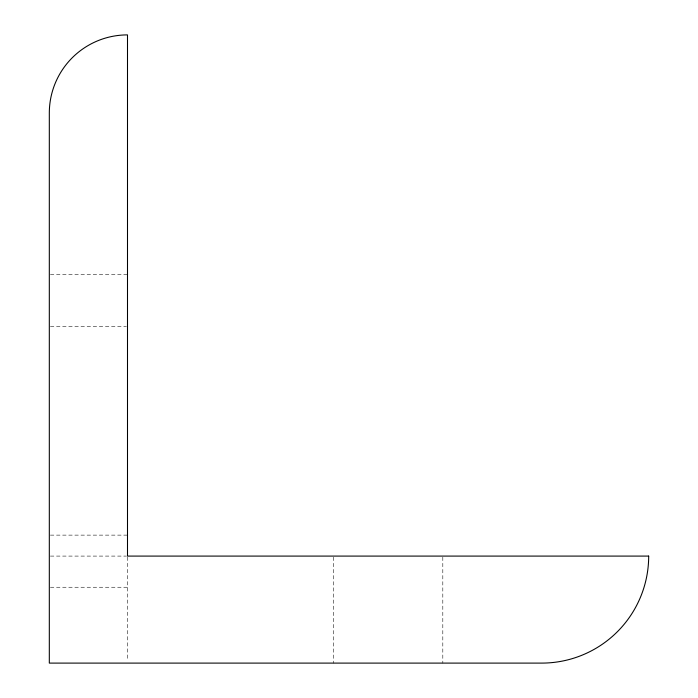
<?xml version="1.0" encoding="UTF-8"?>
<svg xmlns="http://www.w3.org/2000/svg" width="698" height="698" viewBox="0 0 698 698"><rect width="100%" height="100%" fill="white"/><g stroke="black" fill="none" stroke-linecap="round" stroke-linejoin="round"><path stroke-width="0.52" stroke-dasharray="3.49 2.62" d="M50.404 274.523L127.498 274.523M50.404 326.647L126.408 326.647M50.404 535.122L127.498 535.122M50.404 556.088L126.408 556.088M50.404 587.245L127.498 587.245M442.811 557.17L442.811 663.1M333.365 557.17L333.365 663.1M127.498 557.109L127.498 660.936"/><path stroke-width="1.05" d="M648.686 556.088L127.498 556.088L127.498 34.9A78.176 78.176 0 0 0 49.314 113.076L49.314 663.1L541.674 663.1A107.012 107.012 0 0 0 648.686 556.088"/></g></svg>
